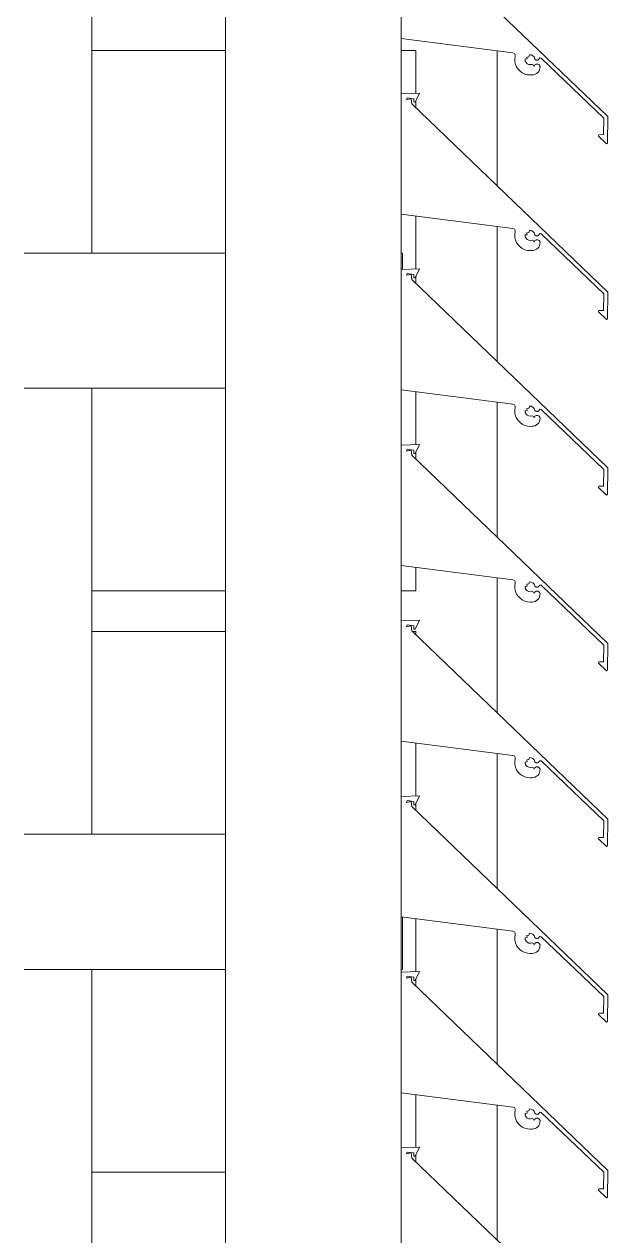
# Model space of a CAD drawing. Header units: millimetres. Extents: x -220592 to 404889, y -217665 to 38245.
# Drawn here: x 31428.1 to 31644.2, y -43056.3 to -42608.1 of the extents above; entities that cross this region are included whole.
import ezdxf

# ---------------------------------------------------------------- set-up
doc = ezdxf.new("R2010")
doc.units = ezdxf.units.MM
doc.linetypes.add('XKITLINE00', pattern=[0])
doc.layers.add('Part', color=7, linetype='Continuous', lineweight=0)

# ---------------------------------------------------------------- blocks, each defined once
blk = doc.blocks.new('*A13664')
at = {"layer": 'Part', "color": 7, "linetype": 'XKITLINE00', "lineweight": 0}
for p, q in [((-134.168236, 88.510123), (-134.168243, 88.064453)), ((-134.10055, 88.512745), (-134.168236, 88.510123)), ((-134.148356, 88.488428), (-134.14632, 88.495001)), ((-134.13134, 88.491332), (-134.148356, 88.488428)), ((-134.14632, 88.495001), (-134.121337, 88.491861)), ((-134.128443, 88.472789), (-134.13134, 88.491332)), ((-134.121337, 88.491861), (-134.121208, 88.47967)), ((-134.121208, 88.47967), (-134.116085, 88.479258)), ((-134.116085, 88.479258), (-134.10055, 88.512745)), ((-133.403321, 87.776543), (-134.128443, 88.472789)), ((-134.168243, 88.064453), (-133.754237, 88.011423)), ((-133.754237, 88.011423), (-133.749162, 88.009233)), ((-133.749162, 88.009233), (-133.746025, 88.004681)), ((-133.745786, 87.999159), (-133.747272, 87.989025)), ((-133.747272, 87.989025), (-133.746897, 87.978789)), ((-133.746025, 88.004681), (-133.745786, 87.999159)), ((-133.709279, 87.987625), (-133.701573, 87.988731)), ((-133.70871, 87.981141), (-133.709279, 87.987625)), ((-133.702743, 87.995791), (-133.695578, 87.996735)), ((-133.701573, 87.988731), (-133.702743, 87.995791)), ((-133.695578, 87.996735), (-133.693256, 88.004125)), ((-133.693256, 88.004125), (-133.686584, 88.003703)), ((-133.686584, 88.003703), (-133.680508, 88.000913)), ((-133.680508, 88.000913), (-133.675841, 87.996126)), ((-133.675841, 87.996126), (-133.672727, 87.988553)), ((-133.672727, 87.988553), (-133.668544, 87.984396)), ((-133.66265, 87.98419), (-133.658186, 87.988044)), ((-133.658186, 87.988044), (-133.654531, 87.992671)), ((-133.654531, 87.992671), (-133.649372, 87.991579)), ((-133.649372, 87.991579), (-133.418356, 87.770176)), ((-133.746897, 87.978789), (-133.744674, 87.96879)), ((-133.744674, 87.96879), (-133.740676, 87.95936)), ((-133.740676, 87.95936), (-133.735036, 87.95081)), ((-133.735036, 87.95081), (-133.72794, 87.943423)), ((-133.72794, 87.943423), (-133.719624, 87.937445)), ((-133.705908, 87.975267), (-133.70871, 87.981141)), ((-133.701226, 87.970745), (-133.705908, 87.975267)), ((-133.695258, 87.968147), (-133.701226, 87.970745)), ((-133.688758, 87.967803), (-133.695258, 87.968147)), ((-133.68284, 87.968708), (-133.688758, 87.967803)), ((-133.678029, 87.966301), (-133.68284, 87.968708)), ((-133.675999, 87.96132), (-133.678029, 87.966301)), ((-133.673057, 87.966792), (-133.675999, 87.96132)), ((-133.6679, 87.97001), (-133.673057, 87.966792)), ((-133.668544, 87.984396), (-133.66265, 87.98419)), ((-133.661823, 87.969998), (-133.6679, 87.97001)), ((-133.662695, 87.938515), (-133.659024, 87.942958)), ((-133.656679, 87.966761), (-133.661823, 87.969998)), ((-133.659024, 87.942958), (-133.65627, 87.948021)), ((-133.654039, 87.961287), (-133.656679, 87.966761)), ((-133.65627, 87.948021), (-133.654535, 87.953517)), ((-133.654535, 87.953517), (-133.654039, 87.961287)), ((-133.719624, 87.937445), (-133.710361, 87.933072)), ((-133.710361, 87.933072), (-133.70046, 87.930449)), ((-133.70046, 87.930449), (-133.690247, 87.929664)), ((-133.690247, 87.929664), (-133.683448, 87.929762)), ((-133.683448, 87.929762), (-133.67772, 87.930398)), ((-133.67772, 87.930398), (-133.672219, 87.932117)), ((-133.672219, 87.932117), (-133.667149, 87.934857)), ((-133.667149, 87.934857), (-133.662695, 87.938515)), ((-133.418356, 87.770176), (-133.418699, 87.70883)), ((-133.403874, 87.677392), (-133.403321, 87.776543)), ((-133.436119, 87.708733), (-133.437204, 87.703812)), ((-133.437204, 87.703812), (-133.408555, 87.674923)), ((-133.418699, 87.70883), (-133.436119, 87.708733)), ((-133.408555, 87.674923), (-133.403874, 87.677392))]:
    blk.add_line(p, q, dxfattribs=at)
blk = doc.blocks.new('*A13665')
at = {"layer": 'Part', "color": 7, "linetype": 'XKITLINE00', "lineweight": 0}
for p, q in [((-134.168236, 87.860123), (-134.168243, 87.414453)), ((-134.10055, 87.862745), (-134.168236, 87.860123)), ((-134.116085, 87.829258), (-134.10055, 87.862745)), ((-134.148356, 87.838428), (-134.14632, 87.845001)), ((-134.13134, 87.841332), (-134.148356, 87.838428)), ((-134.14632, 87.845001), (-134.121337, 87.841861)), ((-134.128443, 87.822789), (-134.13134, 87.841332)), ((-133.403321, 87.126543), (-134.128443, 87.822789)), ((-134.121337, 87.841861), (-134.121208, 87.82967)), ((-134.121208, 87.82967), (-134.116085, 87.829258)), ((-134.168243, 87.414453), (-133.754237, 87.361423)), ((-133.754237, 87.361423), (-133.749162, 87.359233)), ((-133.749162, 87.359233), (-133.746025, 87.354681)), ((-133.745786, 87.349159), (-133.747272, 87.339025)), ((-133.747272, 87.339025), (-133.746897, 87.328789)), ((-133.746897, 87.328789), (-133.744674, 87.31879)), ((-133.746025, 87.354681), (-133.745786, 87.349159)), ((-133.744674, 87.31879), (-133.740676, 87.30936)), ((-133.709279, 87.337625), (-133.701573, 87.338731)), ((-133.70871, 87.331141), (-133.709279, 87.337625)), ((-133.705908, 87.325267), (-133.70871, 87.331141)), ((-133.701226, 87.320745), (-133.705908, 87.325267)), ((-133.702743, 87.345791), (-133.695578, 87.346735)), ((-133.701573, 87.338731), (-133.702743, 87.345791)), ((-133.695258, 87.318147), (-133.701226, 87.320745)), ((-133.695578, 87.346735), (-133.693256, 87.354125)), ((-133.688758, 87.317803), (-133.695258, 87.318147)), ((-133.693256, 87.354125), (-133.686584, 87.353703)), ((-133.68284, 87.318708), (-133.688758, 87.317803)), ((-133.686584, 87.353703), (-133.680508, 87.350913)), ((-133.678029, 87.316301), (-133.68284, 87.318708)), ((-133.680508, 87.350913), (-133.675841, 87.346126)), ((-133.675999, 87.31132), (-133.678029, 87.316301)), ((-133.673057, 87.316792), (-133.675999, 87.31132)), ((-133.675841, 87.346126), (-133.672727, 87.338553)), ((-133.6679, 87.32001), (-133.673057, 87.316792)), ((-133.672727, 87.338553), (-133.668544, 87.334396)), ((-133.668544, 87.334396), (-133.66265, 87.33419)), ((-133.661823, 87.319998), (-133.6679, 87.32001)), ((-133.66265, 87.33419), (-133.658186, 87.338044)), ((-133.656679, 87.316761), (-133.661823, 87.319998)), ((-133.658186, 87.338044), (-133.654531, 87.342671)), ((-133.654039, 87.311287), (-133.656679, 87.316761)), ((-133.654531, 87.342671), (-133.649372, 87.341579)), ((-133.649372, 87.341579), (-133.418356, 87.120176)), ((-133.740676, 87.30936), (-133.735036, 87.30081)), ((-133.735036, 87.30081), (-133.72794, 87.293423)), ((-133.72794, 87.293423), (-133.719624, 87.287445)), ((-133.719624, 87.287445), (-133.710361, 87.283072)), ((-133.710361, 87.283072), (-133.70046, 87.280449)), ((-133.70046, 87.280449), (-133.690247, 87.279664)), ((-133.690247, 87.279664), (-133.683448, 87.279762)), ((-133.683448, 87.279762), (-133.67772, 87.280398)), ((-133.67772, 87.280398), (-133.672219, 87.282117)), ((-133.672219, 87.282117), (-133.667149, 87.284857)), ((-133.667149, 87.284857), (-133.662695, 87.288515)), ((-133.662695, 87.288515), (-133.659024, 87.292958)), ((-133.659024, 87.292958), (-133.65627, 87.298021)), ((-133.65627, 87.298021), (-133.654535, 87.303517)), ((-133.654535, 87.303517), (-133.654039, 87.311287)), ((-133.418356, 87.120176), (-133.418699, 87.05883)), ((-133.403874, 87.027392), (-133.403321, 87.126543)), ((-133.436119, 87.058733), (-133.437204, 87.053812)), ((-133.437204, 87.053812), (-133.408555, 87.024923)), ((-133.418699, 87.05883), (-133.436119, 87.058733)), ((-133.408555, 87.024923), (-133.403874, 87.027392))]:
    blk.add_line(p, q, dxfattribs=at)
blk = doc.blocks.new('*A13666')
at = {"layer": 'Part', "color": 7, "linetype": 'XKITLINE00', "lineweight": 0}
for p, q in [((-134.168236, 87.210123), (-134.168243, 86.764453)), ((-134.10055, 87.212745), (-134.168236, 87.210123)), ((-134.148356, 87.188428), (-134.14632, 87.195001)), ((-134.13134, 87.191332), (-134.148356, 87.188428)), ((-134.14632, 87.195001), (-134.121337, 87.191861)), ((-134.128443, 87.172789), (-134.13134, 87.191332)), ((-134.121337, 87.191861), (-134.121208, 87.17967)), ((-134.116085, 87.179258), (-134.10055, 87.212745)), ((-133.403321, 86.476543), (-134.128443, 87.172789)), ((-134.121208, 87.17967), (-134.116085, 87.179258)), ((-134.168243, 86.764453), (-133.754237, 86.711423)), ((-133.754237, 86.711423), (-133.749162, 86.709233)), ((-133.749162, 86.709233), (-133.746025, 86.704681)), ((-133.745786, 86.699159), (-133.747272, 86.689025)), ((-133.747272, 86.689025), (-133.746897, 86.678789)), ((-133.746025, 86.704681), (-133.745786, 86.699159)), ((-133.709279, 86.687625), (-133.701573, 86.688731)), ((-133.70871, 86.681141), (-133.709279, 86.687625)), ((-133.702743, 86.695791), (-133.695578, 86.696735)), ((-133.701573, 86.688731), (-133.702743, 86.695791)), ((-133.695578, 86.696735), (-133.693256, 86.704125)), ((-133.693256, 86.704125), (-133.686584, 86.703703)), ((-133.686584, 86.703703), (-133.680508, 86.700913)), ((-133.680508, 86.700913), (-133.675841, 86.696126)), ((-133.675841, 86.696126), (-133.672727, 86.688553)), ((-133.672727, 86.688553), (-133.668544, 86.684396)), ((-133.66265, 86.68419), (-133.658186, 86.688044)), ((-133.658186, 86.688044), (-133.654531, 86.692671)), ((-133.654531, 86.692671), (-133.649372, 86.691579)), ((-133.649372, 86.691579), (-133.418356, 86.470176)), ((-133.746897, 86.678789), (-133.744674, 86.66879)), ((-133.744674, 86.66879), (-133.740676, 86.65936)), ((-133.740676, 86.65936), (-133.735036, 86.65081)), ((-133.735036, 86.65081), (-133.72794, 86.643423)), ((-133.72794, 86.643423), (-133.719624, 86.637445)), ((-133.705908, 86.675267), (-133.70871, 86.681141)), ((-133.701226, 86.670745), (-133.705908, 86.675267)), ((-133.695258, 86.668147), (-133.701226, 86.670745)), ((-133.688758, 86.667803), (-133.695258, 86.668147)), ((-133.68284, 86.668708), (-133.688758, 86.667803)), ((-133.678029, 86.666301), (-133.68284, 86.668708)), ((-133.675999, 86.66132), (-133.678029, 86.666301)), ((-133.673057, 86.666792), (-133.675999, 86.66132)), ((-133.6679, 86.67001), (-133.673057, 86.666792)), ((-133.668544, 86.684396), (-133.66265, 86.68419)), ((-133.661823, 86.669998), (-133.6679, 86.67001)), ((-133.662695, 86.638515), (-133.659024, 86.642958)), ((-133.656679, 86.666761), (-133.661823, 86.669998)), ((-133.659024, 86.642958), (-133.65627, 86.648021)), ((-133.654039, 86.661287), (-133.656679, 86.666761)), ((-133.65627, 86.648021), (-133.654535, 86.653517)), ((-133.654535, 86.653517), (-133.654039, 86.661287)), ((-133.719624, 86.637445), (-133.710361, 86.633072)), ((-133.710361, 86.633072), (-133.70046, 86.630449)), ((-133.70046, 86.630449), (-133.690247, 86.629664)), ((-133.690247, 86.629664), (-133.683448, 86.629762)), ((-133.683448, 86.629762), (-133.67772, 86.630398)), ((-133.67772, 86.630398), (-133.672219, 86.632117)), ((-133.672219, 86.632117), (-133.667149, 86.634857)), ((-133.667149, 86.634857), (-133.662695, 86.638515)), ((-133.418356, 86.470176), (-133.418699, 86.40883)), ((-133.403874, 86.377392), (-133.403321, 86.476543)), ((-133.436119, 86.408733), (-133.437204, 86.403812)), ((-133.437204, 86.403812), (-133.408555, 86.374923)), ((-133.418699, 86.40883), (-133.436119, 86.408733)), ((-133.408555, 86.374923), (-133.403874, 86.377392))]:
    blk.add_line(p, q, dxfattribs=at)
blk = doc.blocks.new('*A13667')
at = {"layer": 'Part', "color": 7, "linetype": 'XKITLINE00', "lineweight": 0}
for p, q in [((-134.168236, 86.560123), (-134.168243, 86.114453)), ((-134.10055, 86.562745), (-134.168236, 86.560123)), ((-134.116085, 86.529258), (-134.10055, 86.562745)), ((-134.148356, 86.538428), (-134.14632, 86.545001)), ((-134.13134, 86.541332), (-134.148356, 86.538428)), ((-134.14632, 86.545001), (-134.121337, 86.541861)), ((-134.128443, 86.522789), (-134.13134, 86.541332)), ((-133.403321, 85.826543), (-134.128443, 86.522789)), ((-134.121337, 86.541861), (-134.121208, 86.52967)), ((-134.121208, 86.52967), (-134.116085, 86.529258)), ((-134.168243, 86.114453), (-133.754237, 86.061423)), ((-133.754237, 86.061423), (-133.749162, 86.059233)), ((-133.749162, 86.059233), (-133.746025, 86.054681)), ((-133.745786, 86.049159), (-133.747272, 86.039025)), ((-133.747272, 86.039025), (-133.746897, 86.028789)), ((-133.746897, 86.028789), (-133.744674, 86.01879)), ((-133.746025, 86.054681), (-133.745786, 86.049159)), ((-133.744674, 86.01879), (-133.740676, 86.00936)), ((-133.709279, 86.037625), (-133.701573, 86.038731)), ((-133.70871, 86.031141), (-133.709279, 86.037625)), ((-133.705908, 86.025267), (-133.70871, 86.031141)), ((-133.701226, 86.020745), (-133.705908, 86.025267)), ((-133.702743, 86.045791), (-133.695578, 86.046735)), ((-133.701573, 86.038731), (-133.702743, 86.045791)), ((-133.695258, 86.018147), (-133.701226, 86.020745)), ((-133.695578, 86.046735), (-133.693256, 86.054125)), ((-133.688758, 86.017803), (-133.695258, 86.018147)), ((-133.693256, 86.054125), (-133.686584, 86.053703)), ((-133.68284, 86.018708), (-133.688758, 86.017803)), ((-133.686584, 86.053703), (-133.680508, 86.050913)), ((-133.678029, 86.016301), (-133.68284, 86.018708)), ((-133.680508, 86.050913), (-133.675841, 86.046126)), ((-133.675999, 86.01132), (-133.678029, 86.016301)), ((-133.673057, 86.016792), (-133.675999, 86.01132)), ((-133.675841, 86.046126), (-133.672727, 86.038553)), ((-133.6679, 86.02001), (-133.673057, 86.016792)), ((-133.672727, 86.038553), (-133.668544, 86.034396)), ((-133.668544, 86.034396), (-133.66265, 86.03419)), ((-133.661823, 86.019998), (-133.6679, 86.02001)), ((-133.66265, 86.03419), (-133.658186, 86.038044)), ((-133.656679, 86.016761), (-133.661823, 86.019998)), ((-133.658186, 86.038044), (-133.654531, 86.042671)), ((-133.654039, 86.011287), (-133.656679, 86.016761)), ((-133.654531, 86.042671), (-133.649372, 86.041579)), ((-133.649372, 86.041579), (-133.418356, 85.820176)), ((-133.740676, 86.00936), (-133.735036, 86.00081)), ((-133.735036, 86.00081), (-133.72794, 85.993423)), ((-133.72794, 85.993423), (-133.719624, 85.987445)), ((-133.719624, 85.987445), (-133.710361, 85.983072)), ((-133.710361, 85.983072), (-133.70046, 85.980449)), ((-133.70046, 85.980449), (-133.690247, 85.979664)), ((-133.690247, 85.979664), (-133.683448, 85.979762)), ((-133.683448, 85.979762), (-133.67772, 85.980398)), ((-133.67772, 85.980398), (-133.672219, 85.982117)), ((-133.672219, 85.982117), (-133.667149, 85.984857)), ((-133.667149, 85.984857), (-133.662695, 85.988515)), ((-133.662695, 85.988515), (-133.659024, 85.992958)), ((-133.659024, 85.992958), (-133.65627, 85.998021)), ((-133.65627, 85.998021), (-133.654535, 86.003517)), ((-133.654535, 86.003517), (-133.654039, 86.011287)), ((-133.418356, 85.820176), (-133.418699, 85.75883)), ((-133.403874, 85.727392), (-133.403321, 85.826543)), ((-133.436119, 85.758733), (-133.437204, 85.753812)), ((-133.437204, 85.753812), (-133.408555, 85.724923)), ((-133.418699, 85.75883), (-133.436119, 85.758733)), ((-133.408555, 85.724923), (-133.403874, 85.727392))]:
    blk.add_line(p, q, dxfattribs=at)
blk = doc.blocks.new('*A13668')
at = {"layer": 'Part', "color": 7, "linetype": 'XKITLINE00', "lineweight": 0}
for p, q in [((-134.168236, 85.910123), (-134.168243, 85.464453)), ((-134.10055, 85.912745), (-134.168236, 85.910123)), ((-134.148356, 85.888428), (-134.14632, 85.895001)), ((-134.13134, 85.891332), (-134.148356, 85.888428)), ((-134.14632, 85.895001), (-134.121337, 85.891861)), ((-134.128443, 85.872789), (-134.13134, 85.891332)), ((-134.121337, 85.891861), (-134.121208, 85.87967)), ((-134.116085, 85.879258), (-134.10055, 85.912745)), ((-133.403321, 85.176543), (-134.128443, 85.872789)), ((-134.121208, 85.87967), (-134.116085, 85.879258)), ((-134.168243, 85.464453), (-133.754237, 85.411423)), ((-133.754237, 85.411423), (-133.749162, 85.409233)), ((-133.749162, 85.409233), (-133.746025, 85.404681)), ((-133.745786, 85.399159), (-133.747272, 85.389025)), ((-133.747272, 85.389025), (-133.746897, 85.378789)), ((-133.746025, 85.404681), (-133.745786, 85.399159)), ((-133.709279, 85.387625), (-133.701573, 85.388731)), ((-133.70871, 85.381141), (-133.709279, 85.387625)), ((-133.702743, 85.395791), (-133.695578, 85.396735)), ((-133.701573, 85.388731), (-133.702743, 85.395791)), ((-133.695578, 85.396735), (-133.693256, 85.404125)), ((-133.693256, 85.404125), (-133.686584, 85.403703)), ((-133.686584, 85.403703), (-133.680508, 85.400913)), ((-133.680508, 85.400913), (-133.675841, 85.396126)), ((-133.675841, 85.396126), (-133.672727, 85.388553)), ((-133.672727, 85.388553), (-133.668544, 85.384396)), ((-133.66265, 85.38419), (-133.658186, 85.388044)), ((-133.658186, 85.388044), (-133.654531, 85.392671)), ((-133.654531, 85.392671), (-133.649372, 85.391579)), ((-133.649372, 85.391579), (-133.418356, 85.170176)), ((-133.746897, 85.378789), (-133.744674, 85.36879)), ((-133.744674, 85.36879), (-133.740676, 85.35936)), ((-133.740676, 85.35936), (-133.735036, 85.35081)), ((-133.735036, 85.35081), (-133.72794, 85.343423)), ((-133.72794, 85.343423), (-133.719624, 85.337445)), ((-133.705908, 85.375267), (-133.70871, 85.381141)), ((-133.701226, 85.370745), (-133.705908, 85.375267)), ((-133.695258, 85.368147), (-133.701226, 85.370745)), ((-133.688758, 85.367803), (-133.695258, 85.368147)), ((-133.68284, 85.368708), (-133.688758, 85.367803)), ((-133.678029, 85.366301), (-133.68284, 85.368708)), ((-133.675999, 85.36132), (-133.678029, 85.366301)), ((-133.673057, 85.366792), (-133.675999, 85.36132)), ((-133.6679, 85.37001), (-133.673057, 85.366792)), ((-133.668544, 85.384396), (-133.66265, 85.38419)), ((-133.661823, 85.369998), (-133.6679, 85.37001)), ((-133.662695, 85.338515), (-133.659024, 85.342958)), ((-133.656679, 85.366761), (-133.661823, 85.369998)), ((-133.659024, 85.342958), (-133.65627, 85.348021)), ((-133.654039, 85.361287), (-133.656679, 85.366761)), ((-133.65627, 85.348021), (-133.654535, 85.353517)), ((-133.654535, 85.353517), (-133.654039, 85.361287)), ((-133.719624, 85.337445), (-133.710361, 85.333072)), ((-133.710361, 85.333072), (-133.70046, 85.330449)), ((-133.70046, 85.330449), (-133.690247, 85.329664)), ((-133.690247, 85.329664), (-133.683448, 85.329762)), ((-133.683448, 85.329762), (-133.67772, 85.330398)), ((-133.67772, 85.330398), (-133.672219, 85.332117)), ((-133.672219, 85.332117), (-133.667149, 85.334857)), ((-133.667149, 85.334857), (-133.662695, 85.338515)), ((-133.418356, 85.170176), (-133.418699, 85.10883)), ((-133.403874, 85.077392), (-133.403321, 85.176543)), ((-133.436119, 85.108733), (-133.437204, 85.103812)), ((-133.437204, 85.103812), (-133.408555, 85.074923)), ((-133.418699, 85.10883), (-133.436119, 85.108733)), ((-133.408555, 85.074923), (-133.403874, 85.077392))]:
    blk.add_line(p, q, dxfattribs=at)
blk = doc.blocks.new('*A13669')
at = {"layer": 'Part', "color": 7, "linetype": 'XKITLINE00', "lineweight": 0}
for p, q in [((-134.168236, 85.260123), (-134.168243, 84.814453)), ((-134.10055, 85.262745), (-134.168236, 85.260123)), ((-134.116085, 85.229258), (-134.10055, 85.262745)), ((-134.148356, 85.238428), (-134.14632, 85.245001)), ((-134.13134, 85.241332), (-134.148356, 85.238428)), ((-134.14632, 85.245001), (-134.121337, 85.241861)), ((-134.128443, 85.222789), (-134.13134, 85.241332)), ((-133.403321, 84.526543), (-134.128443, 85.222789)), ((-134.121337, 85.241861), (-134.121208, 85.22967)), ((-134.121208, 85.22967), (-134.116085, 85.229258)), ((-134.168243, 84.814453), (-133.754237, 84.761423)), ((-133.754237, 84.761423), (-133.749162, 84.759233)), ((-133.749162, 84.759233), (-133.746025, 84.754681)), ((-133.745786, 84.749159), (-133.747272, 84.739025)), ((-133.747272, 84.739025), (-133.746897, 84.728789)), ((-133.746897, 84.728789), (-133.744674, 84.71879)), ((-133.746025, 84.754681), (-133.745786, 84.749159)), ((-133.744674, 84.71879), (-133.740676, 84.70936)), ((-133.709279, 84.737625), (-133.701573, 84.738731)), ((-133.70871, 84.731141), (-133.709279, 84.737625)), ((-133.705908, 84.725267), (-133.70871, 84.731141)), ((-133.701226, 84.720745), (-133.705908, 84.725267)), ((-133.702743, 84.745791), (-133.695578, 84.746735)), ((-133.701573, 84.738731), (-133.702743, 84.745791)), ((-133.695258, 84.718147), (-133.701226, 84.720745)), ((-133.695578, 84.746735), (-133.693256, 84.754125)), ((-133.688758, 84.717803), (-133.695258, 84.718147)), ((-133.693256, 84.754125), (-133.686584, 84.753703)), ((-133.68284, 84.718708), (-133.688758, 84.717803)), ((-133.686584, 84.753703), (-133.680508, 84.750913)), ((-133.678029, 84.716301), (-133.68284, 84.718708)), ((-133.680508, 84.750913), (-133.675841, 84.746126)), ((-133.675999, 84.71132), (-133.678029, 84.716301)), ((-133.673057, 84.716792), (-133.675999, 84.71132)), ((-133.675841, 84.746126), (-133.672727, 84.738553)), ((-133.6679, 84.72001), (-133.673057, 84.716792)), ((-133.672727, 84.738553), (-133.668544, 84.734396)), ((-133.668544, 84.734396), (-133.66265, 84.73419)), ((-133.661823, 84.719998), (-133.6679, 84.72001)), ((-133.66265, 84.73419), (-133.658186, 84.738044)), ((-133.656679, 84.716761), (-133.661823, 84.719998)), ((-133.658186, 84.738044), (-133.654531, 84.742671)), ((-133.654039, 84.711287), (-133.656679, 84.716761)), ((-133.654531, 84.742671), (-133.649372, 84.741579)), ((-133.649372, 84.741579), (-133.418356, 84.520176)), ((-133.740676, 84.70936), (-133.735036, 84.70081)), ((-133.735036, 84.70081), (-133.72794, 84.693423)), ((-133.72794, 84.693423), (-133.719624, 84.687445)), ((-133.719624, 84.687445), (-133.710361, 84.683072)), ((-133.710361, 84.683072), (-133.70046, 84.680449)), ((-133.70046, 84.680449), (-133.690247, 84.679664)), ((-133.690247, 84.679664), (-133.683448, 84.679762)), ((-133.683448, 84.679762), (-133.67772, 84.680398)), ((-133.67772, 84.680398), (-133.672219, 84.682117)), ((-133.672219, 84.682117), (-133.667149, 84.684857)), ((-133.667149, 84.684857), (-133.662695, 84.688515)), ((-133.662695, 84.688515), (-133.659024, 84.692958)), ((-133.659024, 84.692958), (-133.65627, 84.698021)), ((-133.65627, 84.698021), (-133.654535, 84.703517)), ((-133.654535, 84.703517), (-133.654039, 84.711287)), ((-133.418356, 84.520176), (-133.418699, 84.45883)), ((-133.403874, 84.427392), (-133.403321, 84.526543)), ((-133.436119, 84.458733), (-133.437204, 84.453812)), ((-133.437204, 84.453812), (-133.408555, 84.424923)), ((-133.418699, 84.45883), (-133.436119, 84.458733)), ((-133.408555, 84.424923), (-133.403874, 84.427392))]:
    blk.add_line(p, q, dxfattribs=at)
blk = doc.blocks.new('*A13670')
at = {"layer": 'Part', "color": 7, "linetype": 'XKITLINE00', "lineweight": 0}
for p, q in [((-134.168236, 84.610123), (-134.168243, 84.164453)), ((-134.10055, 84.612745), (-134.168236, 84.610123)), ((-134.148356, 84.588428), (-134.14632, 84.595001)), ((-134.13134, 84.591332), (-134.148356, 84.588428)), ((-134.14632, 84.595001), (-134.121337, 84.591861)), ((-134.128443, 84.572789), (-134.13134, 84.591332)), ((-134.121337, 84.591861), (-134.121208, 84.57967)), ((-134.116085, 84.579258), (-134.10055, 84.612745)), ((-133.403321, 83.876543), (-134.128443, 84.572789)), ((-134.121208, 84.57967), (-134.116085, 84.579258)), ((-134.168243, 84.164453), (-133.754237, 84.111423)), ((-133.754237, 84.111423), (-133.749162, 84.109233)), ((-133.749162, 84.109233), (-133.746025, 84.104681)), ((-133.745786, 84.099159), (-133.747272, 84.089025)), ((-133.747272, 84.089025), (-133.746897, 84.078789)), ((-133.746025, 84.104681), (-133.745786, 84.099159)), ((-133.709279, 84.087625), (-133.701573, 84.088731)), ((-133.70871, 84.081141), (-133.709279, 84.087625)), ((-133.702743, 84.095791), (-133.695578, 84.096735)), ((-133.701573, 84.088731), (-133.702743, 84.095791)), ((-133.695578, 84.096735), (-133.693256, 84.104125)), ((-133.693256, 84.104125), (-133.686584, 84.103703)), ((-133.686584, 84.103703), (-133.680508, 84.100913)), ((-133.680508, 84.100913), (-133.675841, 84.096126)), ((-133.675841, 84.096126), (-133.672727, 84.088553)), ((-133.672727, 84.088553), (-133.668544, 84.084396)), ((-133.66265, 84.08419), (-133.658186, 84.088044)), ((-133.658186, 84.088044), (-133.654531, 84.092671)), ((-133.654531, 84.092671), (-133.649372, 84.091579)), ((-133.649372, 84.091579), (-133.418356, 83.870176)), ((-133.746897, 84.078789), (-133.744674, 84.06879)), ((-133.744674, 84.06879), (-133.740676, 84.05936)), ((-133.740676, 84.05936), (-133.735036, 84.05081)), ((-133.735036, 84.05081), (-133.72794, 84.043423)), ((-133.72794, 84.043423), (-133.719624, 84.037445)), ((-133.705908, 84.075267), (-133.70871, 84.081141)), ((-133.701226, 84.070745), (-133.705908, 84.075267)), ((-133.695258, 84.068147), (-133.701226, 84.070745)), ((-133.688758, 84.067803), (-133.695258, 84.068147)), ((-133.68284, 84.068708), (-133.688758, 84.067803)), ((-133.678029, 84.066301), (-133.68284, 84.068708)), ((-133.675999, 84.06132), (-133.678029, 84.066301)), ((-133.673057, 84.066792), (-133.675999, 84.06132)), ((-133.6679, 84.07001), (-133.673057, 84.066792)), ((-133.668544, 84.084396), (-133.66265, 84.08419)), ((-133.661823, 84.069998), (-133.6679, 84.07001)), ((-133.662695, 84.038515), (-133.659024, 84.042958)), ((-133.656679, 84.066761), (-133.661823, 84.069998)), ((-133.659024, 84.042958), (-133.65627, 84.048021)), ((-133.654039, 84.061287), (-133.656679, 84.066761)), ((-133.65627, 84.048021), (-133.654535, 84.053517)), ((-133.654535, 84.053517), (-133.654039, 84.061287)), ((-133.719624, 84.037445), (-133.710361, 84.033072)), ((-133.710361, 84.033072), (-133.70046, 84.030449)), ((-133.70046, 84.030449), (-133.690247, 84.029664)), ((-133.690247, 84.029664), (-133.683448, 84.029762)), ((-133.683448, 84.029762), (-133.67772, 84.030398)), ((-133.67772, 84.030398), (-133.672219, 84.032117)), ((-133.672219, 84.032117), (-133.667149, 84.034857)), ((-133.667149, 84.034857), (-133.662695, 84.038515)), ((-133.418356, 83.870176), (-133.418699, 83.80883)), ((-133.403874, 83.777392), (-133.403321, 83.876543)), ((-133.436119, 83.808733), (-133.437204, 83.803812)), ((-133.437204, 83.803812), (-133.408555, 83.774923)), ((-133.418699, 83.80883), (-133.436119, 83.808733)), ((-133.408555, 83.774923), (-133.403874, 83.777392))]:
    blk.add_line(p, q, dxfattribs=at)
blk = doc.blocks.new('*A13690')
at = {"layer": 'Part', "color": 7, "linetype": 'XKITLINE00', "lineweight": 0}
for p, q in [((-134.818045, 79.560249), (-134.818045, 90.160135)), ((-134.168045, 88.510131), (-134.168045, 88.714427)), ((-134.168045, 87.860131), (-134.168045, 88.064427)), ((-134.168045, 87.210131), (-134.168045, 87.414427)), ((-134.168045, 86.560131), (-134.168045, 86.764427)), ((-134.168045, 85.910131), (-134.168045, 86.114427)), ((-134.168045, 85.260131), (-134.168045, 85.464427)), ((-134.168045, 84.610131), (-134.168045, 84.814427))]:
    blk.add_line(p, q, dxfattribs=at)
blk = doc.blocks.new('*A13693')
at = {"layer": 'Part', "color": 7, "linetype": 'XKITLINE00', "lineweight": 0}
for p, q in [((-135.563334, 87.920764), (-134.818045, 87.920764)), ((-134.168045, 87.920764), (-134.163349, 87.920764)), ((-134.163349, 87.860313), (-134.163349, 87.920764)), ((-135.563334, 87.420764), (-134.818045, 87.420764))]:
    blk.add_line(p, q, dxfattribs=at)
blk = doc.blocks.new('*A13694')
at = {"layer": 'Part', "color": 7, "linetype": 'XKITLINE00', "lineweight": 0}
for p, q in [((-135.313349, 88.670764), (-134.818045, 88.670764)), ((-135.313349, 87.920764), (-135.313349, 88.670764)), ((-134.168045, 88.670764), (-134.113349, 88.670764)), ((-134.113349, 88.512249), (-134.113349, 88.670764)), ((-134.113349, 88.458296), (-134.113349, 88.485156)), ((-134.113349, 87.862249), (-134.113349, 88.057421)), ((-134.113349, 87.808296), (-134.113349, 87.835156)), ((-135.313349, 86.670764), (-135.313349, 87.420764)), ((-134.113349, 87.212249), (-134.113349, 87.407421)), ((-134.113349, 87.158296), (-134.113349, 87.185156)), ((-134.113349, 86.670764), (-134.113349, 86.757421)), ((-135.313349, 86.670764), (-134.818045, 86.670764)), ((-134.168045, 86.670764), (-134.113349, 86.670764))]:
    blk.add_line(p, q, dxfattribs=at)
blk = doc.blocks.new('*A13695')
at = {"layer": 'Part', "color": 7, "linetype": 'XKITLINE00', "lineweight": 0}
for p, q in [((-135.563334, 85.770764), (-134.818045, 85.770764)), ((-134.163349, 85.270764), (-134.163349, 85.463826)), ((-135.563334, 85.270764), (-134.818045, 85.270764)), ((-134.168045, 85.270764), (-134.163349, 85.270764))]:
    blk.add_line(p, q, dxfattribs=at)
blk = doc.blocks.new('*A13696')
at = {"layer": 'Part', "color": 7, "linetype": 'XKITLINE00', "lineweight": 0}
for p, q in [((-135.313349, 86.520764), (-134.818045, 86.520764)), ((-135.313349, 85.770764), (-135.313349, 86.520764)), ((-134.126334, 86.520764), (-134.113349, 86.520764)), ((-134.113349, 86.508296), (-134.113349, 86.520764)), ((-134.113349, 85.912249), (-134.113349, 86.107421)), ((-134.113349, 85.858296), (-134.113349, 85.885156)), ((-134.113349, 85.262249), (-134.113349, 85.457421)), ((-135.313349, 84.520764), (-135.313349, 85.270764)), ((-134.113349, 85.208296), (-134.113349, 85.235156)), ((-134.113349, 84.612249), (-134.113349, 84.807421)), ((-134.113349, 84.558296), (-134.113349, 84.585156)), ((-135.313349, 84.520764), (-134.818045, 84.520764))]:
    blk.add_line(p, q, dxfattribs=at)
blk = doc.blocks.new('*A13869')
at = {"layer": 'Part', "color": 7, "linetype": 'XKITLINE00', "lineweight": 0}
for p, q in [((-135.313349, 87.920764), (-135.313349, 90.670805)), ((-133.813349, 88.170243), (-133.813349, 88.668995)), ((-133.813349, 87.520243), (-133.813349, 88.018995)), ((-135.313349, 85.770764), (-135.313349, 87.420764)), ((-133.813349, 86.870243), (-133.813349, 87.368995)), ((-133.813349, 86.220243), (-133.813349, 86.718995)), ((-133.813349, 85.570243), (-133.813349, 86.068995)), ((-133.813349, 84.920243), (-133.813349, 85.418995)), ((-135.313349, 82.300764), (-135.313349, 85.270764)), ((-133.813349, 84.270243), (-133.813349, 84.768995))]:
    blk.add_line(p, q, dxfattribs=at)
blk = doc.blocks.new('*A13886')
at = {"layer": 'Part', "color": 7, "linetype": 'XKITLINE00', "lineweight": 0}
for p, q in [((-134.168236, 89.160123), (-134.168243, 88.714453)), ((-134.10055, 89.162745), (-134.168236, 89.160123)), ((-134.116085, 89.129258), (-134.10055, 89.162745)), ((-134.148356, 89.138428), (-134.14632, 89.145001)), ((-134.13134, 89.141332), (-134.148356, 89.138428)), ((-134.14632, 89.145001), (-134.121337, 89.141861)), ((-134.128443, 89.122789), (-134.13134, 89.141332)), ((-133.403321, 88.426543), (-134.128443, 89.122789)), ((-134.121337, 89.141861), (-134.121208, 89.12967)), ((-134.121208, 89.12967), (-134.116085, 89.129258)), ((-134.168243, 88.714453), (-133.754237, 88.661423)), ((-133.754237, 88.661423), (-133.749162, 88.659233)), ((-133.749162, 88.659233), (-133.746025, 88.654681)), ((-133.745786, 88.649159), (-133.747272, 88.639025)), ((-133.747272, 88.639025), (-133.746897, 88.628789)), ((-133.746897, 88.628789), (-133.744674, 88.61879)), ((-133.746025, 88.654681), (-133.745786, 88.649159)), ((-133.744674, 88.61879), (-133.740676, 88.60936)), ((-133.709279, 88.637625), (-133.701573, 88.638731)), ((-133.70871, 88.631141), (-133.709279, 88.637625)), ((-133.705908, 88.625267), (-133.70871, 88.631141)), ((-133.701226, 88.620745), (-133.705908, 88.625267)), ((-133.702743, 88.645791), (-133.695578, 88.646735)), ((-133.701573, 88.638731), (-133.702743, 88.645791)), ((-133.695258, 88.618147), (-133.701226, 88.620745)), ((-133.695578, 88.646735), (-133.693256, 88.654125)), ((-133.688758, 88.617803), (-133.695258, 88.618147)), ((-133.693256, 88.654125), (-133.686584, 88.653703)), ((-133.68284, 88.618708), (-133.688758, 88.617803)), ((-133.686584, 88.653703), (-133.680508, 88.650913)), ((-133.678029, 88.616301), (-133.68284, 88.618708)), ((-133.680508, 88.650913), (-133.675841, 88.646126)), ((-133.675999, 88.61132), (-133.678029, 88.616301)), ((-133.673057, 88.616792), (-133.675999, 88.61132)), ((-133.675841, 88.646126), (-133.672727, 88.638553)), ((-133.6679, 88.62001), (-133.673057, 88.616792)), ((-133.672727, 88.638553), (-133.668544, 88.634396)), ((-133.668544, 88.634396), (-133.66265, 88.63419)), ((-133.661823, 88.619998), (-133.6679, 88.62001)), ((-133.66265, 88.63419), (-133.658186, 88.638044)), ((-133.656679, 88.616761), (-133.661823, 88.619998)), ((-133.658186, 88.638044), (-133.654531, 88.642671)), ((-133.654039, 88.611287), (-133.656679, 88.616761)), ((-133.654531, 88.642671), (-133.649372, 88.641579)), ((-133.649372, 88.641579), (-133.418356, 88.420176)), ((-133.740676, 88.60936), (-133.735036, 88.60081)), ((-133.735036, 88.60081), (-133.72794, 88.593423)), ((-133.72794, 88.593423), (-133.719624, 88.587445)), ((-133.719624, 88.587445), (-133.710361, 88.583072)), ((-133.710361, 88.583072), (-133.70046, 88.580449)), ((-133.70046, 88.580449), (-133.690247, 88.579664)), ((-133.690247, 88.579664), (-133.683448, 88.579762)), ((-133.683448, 88.579762), (-133.67772, 88.580398)), ((-133.67772, 88.580398), (-133.672219, 88.582117)), ((-133.672219, 88.582117), (-133.667149, 88.584857)), ((-133.667149, 88.584857), (-133.662695, 88.588515)), ((-133.662695, 88.588515), (-133.659024, 88.592958)), ((-133.659024, 88.592958), (-133.65627, 88.598021)), ((-133.65627, 88.598021), (-133.654535, 88.603517)), ((-133.654535, 88.603517), (-133.654039, 88.611287)), ((-133.418356, 88.420176), (-133.418699, 88.35883)), ((-133.403874, 88.327392), (-133.403321, 88.426543)), ((-133.436119, 88.358733), (-133.437204, 88.353812)), ((-133.437204, 88.353812), (-133.408555, 88.324923)), ((-133.418699, 88.35883), (-133.436119, 88.358733)), ((-133.408555, 88.324923), (-133.403874, 88.327392))]:
    blk.add_line(p, q, dxfattribs=at)

msp = doc.modelspace()

# ---------------------------------------------------------------- block references
at = {"color": 7, "lineweight": 0, "xscale": 100, "yscale": 100, "zscale": 100}
for name in ['*A13869', '*A13690', '*A13886', '*A13694', '*A13664', '*A13693', '*A13665', '*A13666', '*A13667', '*A13696', '*A13668', '*A13695', '*A13669', '*A13670']:
    msp.add_blockref(name, (44984.4833, -51484.8507), dxfattribs=at)

doc.saveas('drawing.dxf')
